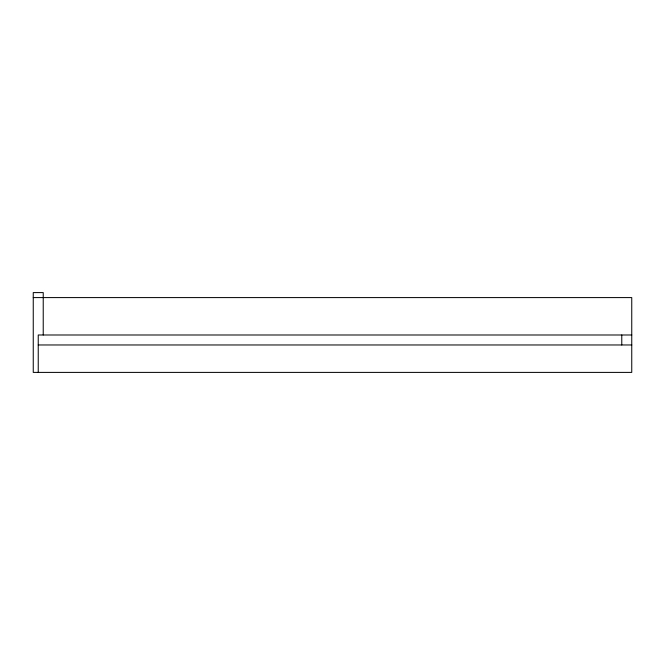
<?xml version="1.0" encoding="UTF-8"?>
<svg xmlns="http://www.w3.org/2000/svg" width="665" height="665" viewBox="0 0 665 665"><rect width="100%" height="100%" fill="white"/><g stroke="black" fill="none" stroke-linecap="round" stroke-linejoin="round"><path stroke-width="1" d="M33.25 297.588L631.75 297.588L631.75 372.4L33.25 372.4L33.25 292.6L43.225 292.6L43.225 334.994M631.75 334.994L38.238 334.994L38.238 372.4M38.238 344.969L631.75 344.969M621.775 334.994L621.775 344.969"/></g></svg>
